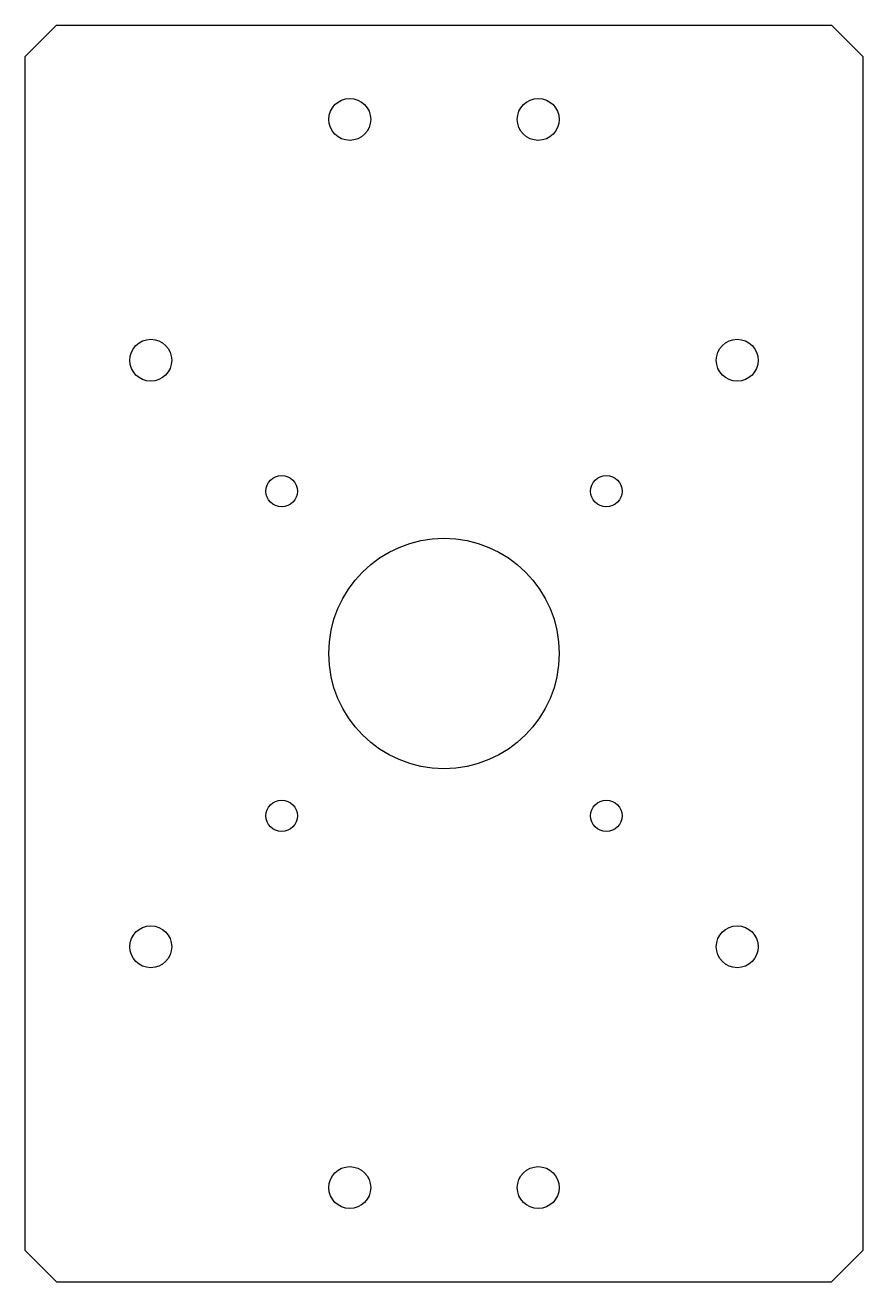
# Model space of a CAD drawing. Header units: millimetres. Extents: x 0 to 80, y 0 to 120.
import ezdxf

# ---------------------------------------------------------------- set-up
doc = ezdxf.new("R2010")
doc.units = ezdxf.units.MM

msp = doc.modelspace()

# ---------------------------------------------------------------- linework, layer by layer
for p, q in [((0, 117), (3, 120)), ((3, 120), (77, 120)), ((77, 120), (80, 117)), ((0, 3), (0, 117)), ((80, 117), (80, 3)), ((3, 0), (0, 3)), ((80, 3), (77, 0)), ((3, 0), (77, 0))]:
    msp.add_line(p, q)
for centre, radius in [((31, 111), 2), ((49, 111), 2), ((12, 88), 2), ((68, 88), 2), ((24.5, 75.5), 1.5), ((55.5, 75.5), 1.5), ((40, 60), 11), ((24.5, 44.5), 1.5), ((55.5, 44.5), 1.5), ((12, 32), 2), ((68, 32), 2), ((31, 9), 2), ((49, 9), 2)]:
    msp.add_circle(centre, radius)

doc.saveas('drawing.dxf')
